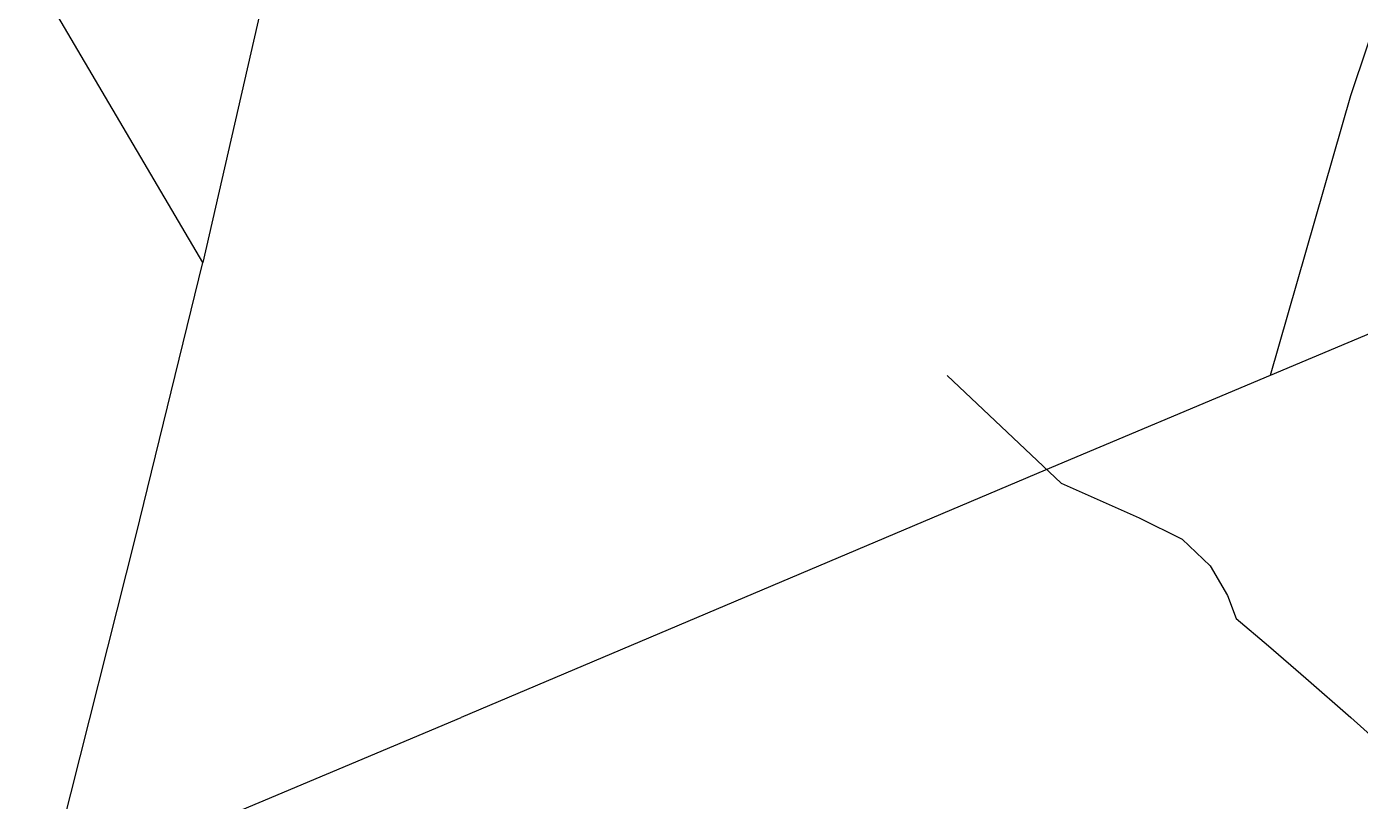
# Model space of a CAD drawing. Header units: metres. Extents: x 291974 to 293244, y 2020596 to 2023640.
# Drawn here: x 292424.6 to 292588.4, y 2021732 to 2021827.1 of the extents above; entities that cross this region are included whole.
import ezdxf

# ---------------------------------------------------------------- set-up
doc = ezdxf.new("R2010")
doc.units = ezdxf.units.M
doc.header["$MEASUREMENT"] = 0
doc.layers.add('LINE_WATER', color=4, linetype='Continuous')
doc.layers.add('POLY_PARCEL', color=6, linetype='Continuous')

msp = doc.modelspace()

# ---------------------------------------------------------------- linework, layer by layer
at = {"layer": 'LINE_WATER'}
for p, q in [((292537.65, 2021784.25), (292551.67, 2021771.04)), ((292551.67, 2021771.04), (292561.24, 2021766.77)), ((292561.24, 2021766.77), (292566.49, 2021764.17)), ((292566.49, 2021764.17), (292569.93, 2021760.88)), ((292569.93, 2021760.88), (292572.09, 2021757.23)), ((292572.09, 2021757.23), (292573.13, 2021754.44)), ((292573.13, 2021754.44), (292577.1, 2021751.08)), ((292577.1, 2021751.08), (292581.69, 2021747.11)), ((292581.69, 2021747.11), (292587.23, 2021742.29)), ((292587.23, 2021742.29), (292594.32, 2021735.86))]:
    msp.add_line(p, q, dxfattribs=at)
at = {"layer": 'POLY_PARCEL'}
for p, q in [((292473.55, 2021917.5), (292446.24, 2021798.13)), ((292446.24, 2021798.13), (292396.24, 2021882.99)), ((292599.07, 2021854.25), (292587.2, 2021818.58)), ((292587.2, 2021818.58), (292577.33, 2021784.26)), ((292612.38, 2021799.01), (292577.33, 2021784.26)), ((292438, 2021764.51), (292446.24, 2021798.13)), ((292577.33, 2021784.26), (292549.68, 2021772.62)), ((292549.68, 2021772.62), (292477.99, 2021742.26)), ((292426.62, 2021719.4), (292438, 2021764.51)), ((292431.51, 2021722.78), (292477.99, 2021742.26))]:
    msp.add_line(p, q, dxfattribs=at)

doc.saveas('drawing.dxf')
